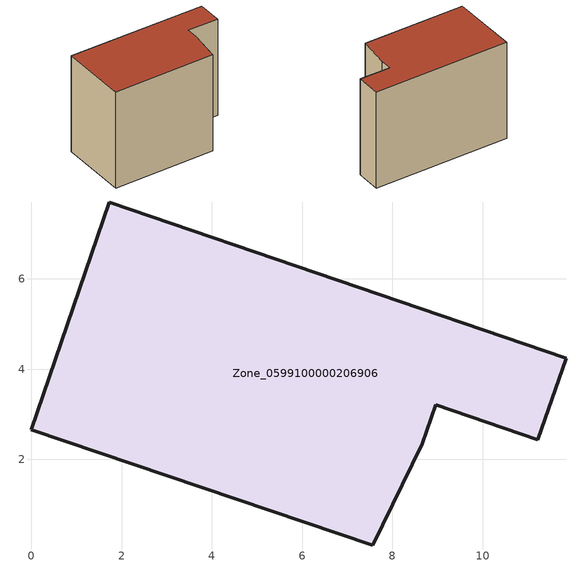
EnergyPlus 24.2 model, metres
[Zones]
Zone_0599100000206906
 floor ground (C_G): 8.96,3.21 8.66,2.34 7.56,0.1 0,2.65 1.72,7.7 11.85,4.25 11.22,2.43 z0
 wall outside (C_F): 11.22,2.43 11.85,4.25 1.72,7.7 0,2.65 7.56,0.1 8.66,2.34 8.96,3.21 11.22,2.43 z0:7.87
 roof outside (C_R): 8.66,2.34 8.96,3.21 11.22,2.43 11.85,4.25 1.72,7.7 0,2.65 7.56,0.1 z7.87
[BUILDING]
Pand.0599100000206906: North Axis=0; Terrain=City; Loads Convergence Tolerance Value=0.04; Temperature Convergence Tolerance Value=0.4; Solar Distribution=FullExterior; Maximum Number of Warmup Days=25; Minimum Number of Warmup Days=1
[Site:Location]
Rotterdam.The.Hague.AP_ZH_NLD Design_Conditions: Latitude=51.96; Longitude=4.45; Time Zone=1; Elevation=-4.5
[SITE:GROUNDTEMPERATURE:BUILDINGSURFACE]
18, 18, 18, 18, 18, 18, 18, 18, 18, 18, 18, 18
[MATERIAL] Thermal Absorptance=0.9; Solar Absorptance=0.7; Visible Absorptance=0.7
Name | Roughness | Thickness | Conductivity | Density | Specific Heat
G.TI.1975-1991 | MediumSmooth | 0.15 | 0.288461 | 540 | 1210
F.TI.1975-1991 | Rough | 0.3 | 0.230769 | 1920 | 840
R.TI.1975-1991 | MediumRough | 0.2 | 0.153846 | 1500 | 1000
[CONSTRUCTION]
C_G: G.TI.1975-1991
C_F: F.TI.1975-1991
C_R: R.TI.1975-1991
[ZONE]
Zone_0599100000206906: Type=1; Multiplier=1; Ceiling Height=Autocalculate; Volume=Autocalculate; Floor Area=autocalculate; Part of Total Floor Area=Yes
[ZONEINFILTRATION:DESIGNFLOWRATE]
Infil_Zone_0599100000206906: Zone or ZoneList or Space or SpaceList=Zone_0599100000206906; Schedule=AlwaysOn; Design Flow Rate Calculation Method=Flow/Area; Flow Rate per Floor Area=0.003; Constant Term Coefficient=1; Temperature Term Coefficient=0; Velocity Term Coefficient=0; Velocity Squared Term Coefficient=0
[HVACTEMPLATE:ZONE:IDEALLOADSAIRSYSTEM]
Zone_0599100000206906: Maximum Heating Supply Air Temperature=50; Minimum Cooling Supply Air Temperature=13; Maximum Heating Supply Air Humidity Ratio=0.0156; Minimum Cooling Supply Air Humidity Ratio=0.0077; Heating Limit=NoLimit; Cooling Limit=NoLimit; Dehumidification Control Type=ConstantSensibleHeatRatio; Cooling Sensible Heat Ratio=0.7; Dehumidification Setpoint=60; Humidification Control Type=None; Humidification Setpoint=30; Outdoor Air Method=None; Outdoor Air Flow Rate per Person=0.00944; Outdoor Air Flow Rate per Zone Floor Area=0; Outdoor Air Flow Rate per Zone=0; Demand Controlled Ventilation Type=None; Outdoor Air Economizer Type=NoEconomizer; Heat Recovery Type=None; Sensible Heat Recovery Effectiveness=0.7; Latent Heat Recovery Effectiveness=0.65
[ZONECONTROL:THERMOSTAT]
ThermostatControl_Zone_0599100000206906: Zone or ZoneList=Zone_0599100000206906; Control Type Schedule=DualSetpointControlType; Control 1=Thermostat_Zone_0599100000206906; Temperature Difference Between Cutout And Setpoint=0
[THERMOSTATSETPOINT:DUALSETPOINT]
Thermostat_Zone_0599100000206906: Heating Setpoint Temperature Schedule=HeatingSetpoint_Zone_0599100000206906; Cooling Setpoint Temperature Schedule=CoolingSetpoint_Zone_0599100000206906
[SCHEDULE:COMPACT]
HeatingSetpoint_Zone_0599100000206906: Through: 12/31, For: AllDays, Until: 24:00, 21
CoolingSetpoint_Zone_0599100000206906: Through: 12/31, For: AllDays, Until: 24:00, 24
DualSetpointControlType: Through: 12/31, For: AllDays, Until: 24:00, 4
AlwaysOn: Through: 12/31, For: AllDays, Until: 24:00, 1
